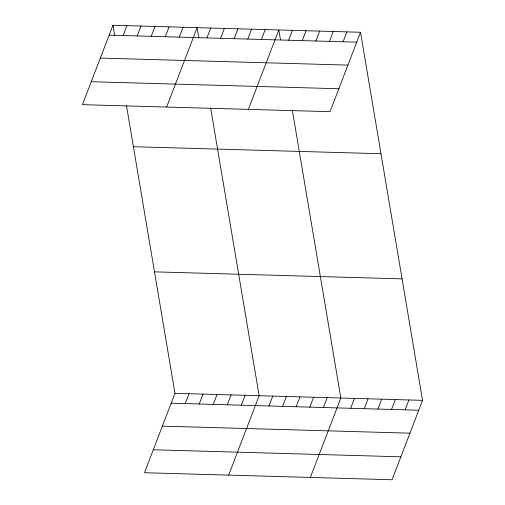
<?xml version="1.0" encoding="UTF-8"?>
<svg xmlns="http://www.w3.org/2000/svg" width="505" height="505" viewBox="0 0 505 505"><rect width="100%" height="100%" fill="white"/><g stroke="black" fill="none" stroke-linecap="round" stroke-linejoin="round"><path stroke-width="0.76" d="M112.937 25.25L82.454 104.661L330.03 111.687L360.513 32.276L112.937 25.25L114.73 35.88M123.176 35.533L126.97 25.648M137.202 35.931L140.996 26.045M151.235 36.328L155.029 26.443M165.261 36.726L169.055 26.841M179.288 37.124L183.081 27.238M166.631 107.047L197.114 27.636L198.907 38.266M206.936 37.907L210.73 28.027M220.552 38.298L224.346 28.413M234.168 38.683L237.962 28.798M247.785 39.068L251.578 29.183M261.401 39.453L265.194 29.574M248.334 109.37L278.817 29.959L280.477 39.826M288.639 40.23L292.433 30.344M302.255 40.615L306.049 30.729M126.496 105.715L174.97 393.313L144.487 472.724L392.063 479.75L422.546 400.339L360.513 32.276M315.871 41L319.665 31.121M185.202 403.596L188.996 393.711M329.487 41.385L333.281 31.506M199.235 403.994L203.029 394.108M343.103 41.776L346.897 31.891M213.261 404.391L217.055 394.506M227.294 404.789L231.088 394.904M241.321 405.187L245.114 395.301M228.664 475.11L259.147 395.699L210.673 108.108M268.969 405.969L272.763 396.09M282.585 406.355L286.379 396.476M296.201 406.746L299.995 396.861M309.817 407.131L313.611 397.246M323.434 407.516L327.227 397.631M310.36 477.433L340.843 398.022L292.376 110.425M350.666 408.292L354.459 398.407M364.282 408.678L368.076 398.792M377.904 409.063L381.698 399.177M391.52 409.448L395.314 399.569M405.136 409.839L408.93 399.954M109.143 35.135L356.719 42.161M100.337 58.075L347.913 65.107M91.26 81.715L338.836 88.741M133.408 146.709L380.985 153.735M154.498 271.854L402.075 278.88M174.97 393.313L422.546 400.339M171.176 403.198L418.752 410.224M162.37 426.138L409.946 433.164M153.293 449.778L400.869 456.804"/></g></svg>
